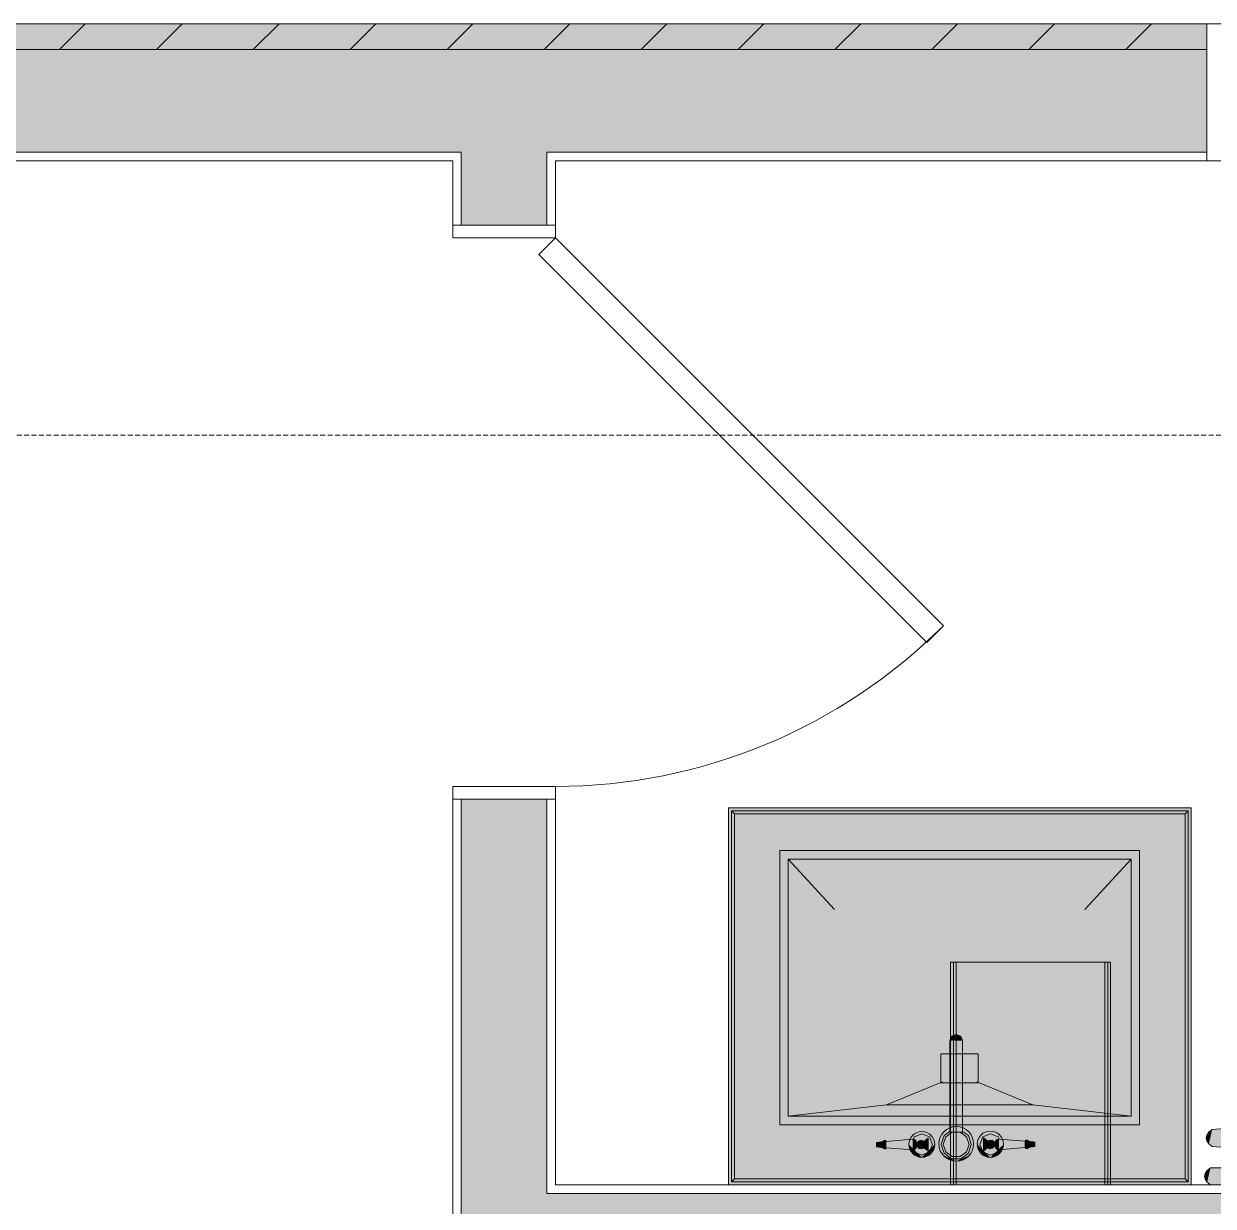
# Model space of a CAD drawing. Header units: inches. Extents: x 99 to 12024, y -5408 to 2559.
# Drawn here: x 8328.1 to 8397.5, y -4468 to -4399 of the extents above; entities that cross this region are included whole.
import ezdxf

# ---------------------------------------------------------------- set-up
doc = ezdxf.new("R2010")
doc.units = ezdxf.units.IN
doc.header["$LTSCALE"] = 96
doc.header["$MEASUREMENT"] = 0
doc.linetypes.add('Dash', pattern=[0.22499999999999998, 0.15, -0.075])
for name, color, linetype, lineweight in [('Doors', 5, 'Continuous', 5), ('Fixtures_ Interior', 231, 'Continuous', 0), ('Walls_  Normal', 6, 'Continuous', 13), ('Windows', 5, 'Continuous', 5)]:
    doc.layers.add(name, color=color, linetype=linetype, lineweight=lineweight)
doc.layers.add('Hatch', color=7, linetype='Continuous', lineweight=0, true_color=0x919191)

# ---------------------------------------------------------------- blocks, each defined once
blk = doc.blocks.new('Plumbing_Sinks_Bathroom Sinks_Without Fixtures_Console_Rectangular Console')
at = {"layer": 'Fixtures_ Interior', "color": 17, "lineweight": 0, "true_color": 0x804040, "transparency": 33554687}
for p, q in [((13.32322265025573, 0.1767773523326639), (13.32322265025573, 21.82322310543104)), ((-10.50000081380216, 18.49999967748468), (10.49999989827472, 18.49999967748468)), ((0.999998965793111, 16.00000016645953), (4.269268485828547, 17.33176933512176)), ((-7.305918063894296, 5.944081709487733), (-10.00000018649632, 3.000000145652095))]:
    blk.add_line(p, q, dxfattribs=at)
for points in [[(-13.5, 22.00000000000001), (13.5, 22.00000000000001), (13.5, 0), (-13.5, 0)], [(-1.068353585323763, 16.04542017668718), (1.108699136224971, 16.04542017668718), (1.108699136224971, 14.35996000516558), (-1.068353585323763, 14.35996000516558)]]:
    blk.add_lwpolyline(points, close=True, dxfattribs=at)
for points in [[(-13.32322356578317, 21.82322310543104), (13.32322265025573, 21.82322310543104), (13.14644530051146, 21.64644666862577), (-13.1464462160389, 21.64644666862577), (-13.1464462160389, 0.353554704665342), (13.14644530051146, 0.353554704665342)], [(-13.1464462160389, 21.64644666862577), (-13.32322356578317, 21.82322310543104), (-13.32322356578317, 0.1767773523326639)], [(-13.1464462160389, 0.353554704665342), (-13.32322356578317, 0.1767773523326639), (13.32322265025573, 0.1767773523326639), (13.14644530051146, 0.353554704665342), (13.14644530051146, 21.64644666862577)], [(10.49999989827472, 18.49999967748468), (10.49999989827472, 2.499999511025152), (-10.50000081380216, 2.499999511025152), (-10.50000081380216, 18.49999967748468)], [(-4.269269401355984, 17.33176933512176), (-7.305918063894296, 17.68091760646767), (-10.00000018649632, 17.99999995838513), (9.999999270968885, 17.99999995838513), (9.999999270968885, 3.000000145652095), (7.305917148366859, 5.944081709487733)], [(-10.00000018649632, 17.99999995838513), (-10.00000018649632, 3.000000145652095), (9.999999270968885, 3.000000145652095)], [(-0.999999881320548, 16.00000016645953), (-4.269269401355984, 17.33176933512176), (4.269268485828547, 17.33176933512176), (7.305917148366859, 17.68091760646767), (9.999999270968885, 17.99999995838513)]]:
    blk.add_lwpolyline(points, dxfattribs=at)
at = {"layer": 'Fixtures_ Interior', "color": 7, "lineweight": 0, "true_color": 0xffffff, "transparency": 33554687}
for points in [[(13.5, 22.00000000000001), (13.5, 0), (13.5, 22.00000000000001), (-13.5, 22.00000000000001)], [(-13.5, 22.00000000000001), (13.5, 0), (-13.5, 22.00000000000001), (-13.5, 0)], [(-1.068353585323763, 14.35996000516558), (-1.068353585323763, 16.04542017668718), (-1.068353585323763, 14.35996000516558), (1.108699136224971, 16.04542017668718)], [(1.108699136224971, 16.04542017668718), (1.108699136224971, 14.35996000516558), (1.108699136224971, 16.04542017668718), (-1.068353585323763, 14.35996000516558)]]:
    blk.add_solid(points, dxfattribs=at)
blk = doc.blocks.new('Plumbing_Faucets_Bathroom Fixtures_Deck Mounted_Classic')
at = {"layer": 'Fixtures_ Interior', "color": 17, "lineweight": 0, "true_color": 0x804040, "transparency": 33554687}
for p, q in [((-4.187143588360243, 6.596165840490471), (-4.108564135026029, 6.596165840490471)), ((-4.108564135026029, 6.251033069541677), (-4.187143588360243, 6.251033069541677)), ((-4.053983500398999, 6.236031563846836), (-4.053983500398999, 6.611167346185198))]:
    blk.add_line(p, q, dxfattribs=at)
for points in [[(-2.523346152540398, 6.733505386290403), (-2.468538117939147, 6.86570108401645), (-2.026028209955257, 7.048825630120746), (-1.583518301971367, 6.86570108401645), (-1.400224641123714, 6.423599455016074), (-1.583518301971367, 5.981497826015698), (-2.026028209955257, 5.798373279911402), (-2.468538117939147, 5.981497826015698), (-2.523346152540398, 6.113693523741745)], [(-0.3989392403809688, 5.667155118099572), (-0.7322565536040884, 5.909101052550909), (-0.8995819407523413, 6.423599455016074), (-0.7322565536040884, 6.938097471103447), (-0.2941944808301287, 7.256074835282561), (0.2472804373599615, 7.256074835282561), (0.6853425101339212, 6.938097471103447), (0.8526678972821742, 6.423599455016074), (0.6853425101339212, 5.909101052550909), (0.3520251969107449, 5.667155118099572)], [(2.476432109070231, 6.113693523741745), (2.42162407446898, 5.981497826015698), (1.979113779750435, 5.798373279911402), (1.5366042585012, 5.981497826015698), (1.353310597653547, 6.423599455016074), (1.5366042585012, 6.86570108401645), (1.979113779750435, 7.048825630120746), (2.42162407446898, 6.86570108401645), (2.476432109070231, 6.733505386290403)]]:
    blk.add_lwpolyline(points, dxfattribs=at)
for points in [[(-0.631000140596484, 6.864597975306879), (-0.2555179219506272, 7.137149670565123), (0.20860387848046, 7.137149670565123), (0.5840860971263169, 6.864597975306879), (0.7275074155566017, 6.423599455016074), (0.5840860971263169, 5.982600934725269), (0.20860387848046, 5.71004885308912), (-0.2555179219506272, 5.71004885308912), (-0.631000140596484, 5.982600934725269), (-0.7744214590268257, 6.423599455016074)], [(-2.337711218848369, 6.191494883026166), (-2.413409093578366, 6.127071469787552), (-2.519322565241566, 6.113372057385732), (-4.053983500398999, 6.236031563846836), (-4.108564135026029, 6.179553943427209), (-4.187143588360243, 6.179553943427209), (-4.241724609721928, 6.236031563846836), (-4.617206828367785, 6.298554451821815), (-4.617206828367785, 6.548644458210333), (-4.241724609721928, 6.611167346185198), (-4.187143588360243, 6.667644966604939), (-4.108564135026029, 6.667644966604939), (-4.053983500398999, 6.611167346185198), (-2.519322565241566, 6.733826852646416), (-2.413409093578366, 6.720127440244482), (-2.332109735450558, 6.650936443649584), (-2.301733662364484, 6.548644458210333), (-2.243587720998903, 6.548644458210333), (-2.137226410610992, 6.6480417009343), (-1.993486422829051, 6.671464697849387), (-1.861024390911098, 6.610984975848623), (-1.613349852670183, 6.798735237354435), (-1.613349852670183, 6.048463672677713), (-1.862189549359243, 6.237097185263224), (-1.995770765754628, 6.176106074618474), (-2.137226410610992, 6.199157209097848), (-2.243587720998903, 6.298554451821815), (-2.305919510155604, 6.298554451821815)], [(2.337711218848369, 6.663538518394262), (2.413409093578366, 6.727961931632876), (2.519322565241566, 6.741661344034696), (4.053983500398999, 6.619001837573592), (4.108564135026029, 6.67547945799322), (4.187143588360243, 6.67547945799322), (4.241724609721928, 6.619001837573592), (4.617206828367785, 6.556478949598613), (4.617206828367785, 6.306388943210095), (4.241724609721928, 6.24386605523523), (4.187143588360243, 6.187388434815489), (4.108564135026029, 6.187388434815489), (4.053983500398999, 6.24386605523523), (2.519322565241566, 6.121206548774012), (2.413409093578366, 6.134905961175946), (2.332109735450558, 6.204096957770844), (2.301733662364484, 6.306388943210095), (2.243587720998903, 6.306388943210095), (2.137226410610992, 6.206991700486128), (1.993486422829051, 6.183568703571041), (1.861024390911098, 6.244048425571805), (1.613349852670183, 6.056298164065993), (1.613349852670183, 6.806569728742716), (1.862189549359243, 6.617936216157204), (1.995770765754628, 6.678927326801954), (2.137226410610992, 6.65587619232258), (2.243587720998903, 6.556478949598613), (2.305919510155604, 6.556478949598613)], [(0.3520251969107449, 0.3751357823383614), (0.2420486910144746, 0.1098750367648336), (-0.02345702173511199, 0), (-0.2889627344846417, 0.1098750367648336), (-0.3989392403809688, 0.3751357823383614), (-0.3989392403809688, 5.716169077943732), (0.3520251969107449, 5.716169077943732)]]:
    blk.add_lwpolyline(points, close=True, dxfattribs=at)
for centre, radius in [((-2.014594084295879, 6.411675394647768), 0.7671344022226042), ((-0.02975973674494981, 6.394855214821881), 1.013109748855435), ((1.980874330755569, 6.421349356036687), 0.7534533548246306)]:
    blk.add_circle(centre, radius, dxfattribs=at)
at = {"layer": 'Fixtures_ Interior', "color": 7, "lineweight": 0, "true_color": 0xffffff, "transparency": 33554687}
for points in [[(-2.014594084295879, 7.178809796870372), (-2.73546462121547, 6.674050812845994), (-2.781728486518483, 6.411675394647768), (-2.770073991207085, 6.544886885619333)], [(-2.014594084295879, 7.178809796870372), (-2.781728486518483, 6.411675394647768), (-2.735464621215469, 6.149299976449542), (-2.770073991207085, 6.278463903676203)], [(-2.014594084295879, 7.178809796870372), (-2.602253130243904, 6.904779883360748), (-2.73546462121547, 6.674050812845994), (-2.678951964737644, 6.79524259575907)], [(-2.014594084295879, 7.178809796870372), (-2.735464621215469, 6.149299976449542), (-2.602253130243904, 5.918570905934788), (-2.678951964737644, 6.028108193536466)], [(-2.014594084295879, 7.178809796870372), (-2.398161285407181, 7.076033275089532), (-2.602253130243904, 6.904779883360748), (-2.507698573008859, 6.999334440595793)], [(-2.014594084295879, 7.178809796870372), (-2.602253130243904, 5.918570905934788), (-2.398161285407181, 5.747317514206003), (-2.507698573008859, 5.824016348699743)], [(-2.014594084295879, 7.178809796870372), (-2.147805575267445, 7.167155301558974), (-2.398161285407181, 7.076033275089532), (-2.276969502494106, 7.132545931567358)], [(-2.014594084295879, 7.178809796870372), (-2.398161285407181, 5.747317514206003), (-2.147805575267445, 5.656195487736562), (-2.276969502494106, 5.690804857728178)], [(-2.014594084295879, 7.178809796870372), (-2.147805575267445, 5.656195487736562), (-1.881382593324314, 5.656195487736562), (-2.014594084295879, 5.644540992425164)], [(-2.014594084295879, 7.178809796870372), (-1.881382593324314, 5.656195487736562), (-1.631026883184578, 5.747317514206004), (-1.752218666097654, 5.690804857728178)], [(-2.014594084295879, 7.178809796870372), (-1.631026883184578, 5.747317514206004), (-1.426935038347855, 5.918570905934788), (-1.5214895955829, 5.824016348699743)], [(-2.014594084295879, 7.178809796870372), (-1.426935038347855, 5.918570905934788), (-1.29372354737629, 6.149299976449542), (-1.350236203854116, 6.028108193536466)], [(-2.014594084295879, 7.178809796870372), (-1.29372354737629, 6.149299976449542), (-1.247459682073276, 6.411675394647768), (-1.259114177384674, 6.278463903676203)], [(-2.014594084295879, 7.178809796870372), (-1.247459682073276, 6.411675394647768), (-1.29372354737629, 6.674050812845993), (-1.259114177384674, 6.544886885619333)], [(-2.014594084295879, 7.178809796870372), (-1.29372354737629, 6.674050812845993), (-1.426935038347855, 6.904779883360747), (-1.350236203854116, 6.795242595759069)], [(-2.014594084295879, 7.178809796870372), (-1.426935038347855, 6.904779883360747), (-1.631026883184578, 7.076033275089531), (-1.5214895955829, 6.999334440595791)], [(-2.014594084295879, 7.178809796870372), (-1.631026883184578, 7.076033275089531), (-1.881382593324314, 7.167155301558973), (-1.752218666097654, 7.132545931567356)], [(-0.02975973674494981, 7.407964963677315), (-0.9817714917906666, 6.741359156330049), (-1.042869485600384, 6.394855214821881), (-1.027478072070033, 6.570779876487228)], [(-0.02975973674494981, 7.407964963677315), (-1.042869485600384, 6.394855214821881), (-0.9817714917906664, 6.048351273313713), (-1.027478072070032, 6.218930553156533)], [(-0.02975973674494981, 7.407964963677315), (-0.8058468301253189, 7.046069608638796), (-0.9817714917906666, 6.741359156330049), (-0.9071385160754288, 6.901410089249598)], [(-0.02975973674494981, 7.407964963677315), (-0.9817714917906664, 6.048351273313713), (-0.8058468301253187, 5.743640821004966), (-0.9071385160754286, 5.888300340394164)], [(-0.02975973674494981, 7.407964963677315), (-0.5363146111726671, 7.27223399415236), (-0.8058468301253189, 7.046069608638796), (-0.6809741305618647, 7.17094230820225)], [(-0.02975973674494981, 7.407964963677315), (-0.8058468301253187, 5.743640821004966), (-0.536314611172667, 5.517476435491402), (-0.6809741305618646, 5.618768121441512)], [(-0.2555179219506272, 7.137149670565123), (-0.2555179219506272, 5.71004885308912), (-0.2555179219506272, 7.137149670565123), (-0.631000140596484, 5.982600934725269)], [(-0.631000140596484, 6.864597975306879), (-0.2555179219506272, 7.137149670565123), (-0.631000140596484, 6.864597975306879), (-0.631000140596484, 5.982600934725269)], [(-0.02975973674494981, 7.407964963677315), (-0.2056843984102975, 7.392573550146964), (-0.5363146111726671, 7.27223399415236), (-0.3762636782531178, 7.346866969867598)], [(-0.02975973674494981, 7.407964963677315), (-0.536314611172667, 5.517476435491402), (-0.2056843984102976, 5.397136879496799), (-0.3762636782531178, 5.442843459776165)], [(-0.2555179219506272, 7.137149670565123), (0.20860387848046, 7.137149670565123), (-0.2555179219506272, 7.137149670565123), (0.20860387848046, 5.71004885308912)], [(0.20860387848046, 5.71004885308912), (-0.2555179219506272, 5.71004885308912), (0.20860387848046, 5.71004885308912), (-0.2555179219506272, 7.137149670565123)], [(-0.02975973674494981, 7.407964963677315), (-0.2056843984102976, 5.397136879496799), (0.1461649249203975, 5.397136879496799), (-0.02975973674495, 5.381745465966447)], [(-0.02975973674494981, 7.407964963677315), (0.1461649249203975, 5.397136879496799), (0.4767951376827669, 5.517476435491402), (0.3167442047632177, 5.442843459776165)], [(-0.02975973674494981, 7.407964963677315), (0.4767951376827669, 5.517476435491402), (0.7463273566354184, 5.743640821004966), (0.6214546570719645, 5.618768121441512)], [(-0.02975973674494981, 7.407964963677315), (0.7463273566354184, 5.743640821004966), (0.9222520183007659, 6.048351273313713), (0.8476190425855282, 5.888300340394164)], [(-0.02975973674494981, 7.407964963677315), (0.9222520183007659, 6.048351273313713), (0.9833500121104835, 6.394855214821881), (0.967958598580132, 6.218930553156533)], [(-0.02975973674494981, 7.407964963677315), (0.9833500121104835, 6.394855214821881), (0.9222520183007656, 6.741359156330049), (0.9679585985801319, 6.570779876487228)], [(-0.02975973674494981, 7.407964963677315), (0.9222520183007656, 6.741359156330049), (0.7463273566354182, 7.046069608638795), (0.847619042585528, 6.901410089249597)], [(-0.02975973674494981, 7.407964963677315), (0.7463273566354182, 7.046069608638795), (0.4767951376827668, 7.272233994152359), (0.6214546570719642, 7.170942308202249)], [(-0.02975973674494981, 7.407964963677315), (0.4767951376827668, 7.272233994152359), (0.1461649249203977, 7.392573550146962), (0.3167442047632177, 7.346866969867596)], [(0.20860387848046, 7.137149670565123), (0.5840860971263169, 6.864597975306879), (0.20860387848046, 7.137149670565123), (0.5840860971263169, 5.982600934725269)], [(0.20860387848046, 7.137149670565123), (0.5840860971263169, 5.982600934725269), (0.20860387848046, 7.137149670565123), (0.20860387848046, 5.71004885308912)], [(1.980874330755569, 7.174802710861318), (1.272859773120477, 6.679045580443013), (1.227420975930938, 6.421349356036687), (1.238867625391215, 6.55218515805902)], [(1.980874330755569, 7.174802710861318), (1.227420975930938, 6.421349356036687), (1.272859773120477, 6.163653131630362), (1.238867625391215, 6.290513554014355)], [(1.980874330755569, 7.174802710861318), (1.403695575142809, 6.905659836994715), (1.272859773120477, 6.679045580443013), (1.328364584910828, 6.798076033449003)], [(1.980874330755569, 7.174802710861318), (1.272859773120477, 6.163653131630362), (1.403695575142809, 5.93703887507866), (1.328364584910828, 6.044622678624372)], [(1.980874330755569, 7.174802710861318), (1.604147653343253, 7.073859101881428), (1.403695575142809, 6.905659836994715), (1.496563849797541, 6.998528111649447)], [(1.980874330755569, 7.174802710861318), (1.403695575142809, 5.93703887507866), (1.604147653343253, 5.768839610191947), (1.496563849797541, 5.844170600423928)], [(1.980874330755569, 7.174802710861318), (1.850038528733237, 7.163356061401042), (1.604147653343253, 7.073859101881428), (1.723178106349243, 7.12936391367178)], [(1.980874330755569, 7.174802710861318), (1.604147653343253, 5.768839610191947), (1.850038528733237, 5.679342650672334), (1.723178106349243, 5.713334798401596)], [(1.980874330755569, 7.174802710861318), (1.850038528733237, 5.679342650672334), (2.111710132777901, 5.679342650672334), (1.980874330755569, 5.667896001212058)], [(1.980874330755569, 7.174802710861318), (2.111710132777901, 5.679342650672334), (2.357601008167884, 5.768839610191947), (2.238570555161894, 5.713334798401596)], [(1.980874330755569, 7.174802710861318), (2.357601008167884, 5.768839610191947), (2.558053086368328, 5.93703887507866), (2.465184811713597, 5.844170600423928)], [(1.980874330755569, 7.174802710861318), (2.558053086368328, 5.93703887507866), (2.68888888839066, 6.163653131630362), (2.633384076600309, 6.044622678624372)], [(1.980874330755569, 7.174802710861318), (2.68888888839066, 6.163653131630362), (2.734327685580198, 6.421349356036687), (2.722881036119922, 6.290513554014355)], [(1.980874330755569, 7.174802710861318), (2.734327685580198, 6.421349356036687), (2.68888888839066, 6.679045580443013), (2.722881036119922, 6.552185158059019)], [(1.980874330755569, 7.174802710861318), (2.68888888839066, 6.679045580443013), (2.558053086368328, 6.905659836994714), (2.633384076600308, 6.798076033449002)], [(1.980874330755569, 7.174802710861318), (2.558053086368328, 6.905659836994714), (2.357601008167884, 7.073859101881427), (2.465184811713596, 6.998528111649446)], [(1.980874330755569, 7.174802710861318), (2.357601008167884, 7.073859101881427), (2.111710132777901, 7.16335606140104), (2.238570555161894, 7.129363913671778)], [(-4.617206828367785, 6.548644458210333), (-4.241724609721928, 6.611167346185198), (-4.617206828367785, 6.548644458210333), (-4.617206828367785, 6.298554451821815)], [(-4.617206828367785, 6.298554451821815), (-4.241724609721928, 6.611167346185198), (-4.617206828367785, 6.298554451821815), (-4.241724609721928, 6.236031563846836)], [(-4.187143588360243, 6.667644966604939), (-4.053983500398999, 6.611167346185198), (-4.187143588360243, 6.667644966604939), (-4.241724609721928, 6.611167346185198)], [(-4.241724609721928, 6.236031563846836), (-4.241724609721928, 6.611167346185198), (-4.241724609721928, 6.236031563846836), (-4.053983500398999, 6.236031563846836)], [(-4.241724609721928, 6.611167346185198), (-4.053983500398999, 6.611167346185198), (-4.241724609721928, 6.611167346185198), (-4.053983500398999, 6.236031563846836)], [(-4.108564135026029, 6.667644966604939), (-4.053983500398999, 6.611167346185198), (-4.108564135026029, 6.667644966604939), (-4.187143588360243, 6.667644966604939)], [(-2.519322565241566, 6.113372057385732), (-4.053983500398999, 6.611167346185198), (-2.519322565241566, 6.113372057385732), (-2.519322565241566, 6.733826852646416)], [(-4.053983500398999, 6.236031563846836), (-4.053983500398999, 6.611167346185198), (-4.053983500398999, 6.236031563846836), (-2.519322565241566, 6.113372057385732)], [(-2.305919510155604, 6.298554451821815), (-2.519322565241566, 6.113372057385732), (-2.305919510155604, 6.298554451821815), (-2.519322565241566, 6.733826852646416)], [(-2.519322565241566, 6.733826852646416), (-2.413409093578366, 6.720127440244482), (-2.519322565241566, 6.733826852646416), (-2.301733662364484, 6.548644458210333)], [(-2.305919510155604, 6.298554451821815), (-2.519322565241566, 6.733826852646416), (-2.305919510155604, 6.298554451821815), (-2.301733662364484, 6.548644458210333)], [(-2.337711218848369, 6.191494883026166), (-2.519322565241566, 6.113372057385732), (-2.337711218848369, 6.191494883026166), (-2.305919510155604, 6.298554451821815)], [(-2.413409093578366, 6.720127440244482), (-2.332109735450558, 6.650936443649584), (-2.413409093578366, 6.720127440244482), (-2.301733662364484, 6.548644458210333)], [(-2.301733662364484, 6.548644458210333), (-2.243587720998903, 6.298554451821815), (-2.301733662364484, 6.548644458210333), (-2.305919510155604, 6.298554451821815)], [(-2.243587720998903, 6.548644458210333), (-2.243587720998903, 6.298554451821815), (-2.243587720998903, 6.548644458210333), (-2.301733662364484, 6.548644458210333)], [(-2.137226410610992, 6.6480417009343), (-1.862189549359243, 6.237097185263224), (-2.137226410610992, 6.6480417009343), (-2.243587720998903, 6.548644458210333)], [(-2.243587720998903, 6.548644458210333), (-1.862189549359243, 6.237097185263224), (-2.243587720998903, 6.548644458210333), (-2.243587720998903, 6.298554451821815)], [(-1.862189549359243, 6.237097185263224), (-1.995770765754628, 6.176106074618474), (-1.862189549359243, 6.237097185263224), (-2.243587720998903, 6.298554451821815)], [(-2.137226410610992, 6.199157209097848), (-2.243587720998903, 6.298554451821815), (-2.137226410610992, 6.199157209097848), (-1.995770765754628, 6.176106074618474)], [(-1.993486422829051, 6.671464697849387), (-1.862189549359243, 6.237097185263224), (-1.993486422829051, 6.671464697849387), (-2.137226410610992, 6.6480417009343)], [(-1.993486422829051, 6.671464697849387), (-1.861024390911098, 6.610984975848623), (-1.993486422829051, 6.671464697849387), (-1.862189549359243, 6.237097185263224)], [(-1.861024390911098, 6.610984975848623), (-1.613349852670183, 6.048463672677713), (-1.861024390911098, 6.610984975848623), (-1.862189549359243, 6.237097185263224)], [(-1.861024390911098, 6.610984975848623), (-1.613349852670183, 6.798735237354435), (-1.861024390911098, 6.610984975848623), (-1.613349852670183, 6.048463672677713)], [(-0.7744214590268257, 6.423599455016074), (-0.631000140596484, 6.864597975306879), (-0.7744214590268257, 6.423599455016074), (-0.631000140596484, 5.982600934725269)], [(0.5840860971263169, 6.864597975306879), (0.7275074155566017, 6.423599455016074), (0.5840860971263169, 6.864597975306879), (0.5840860971263169, 5.982600934725269)], [(1.861024390911098, 6.244048425571805), (1.613349852670183, 6.056298164065993), (1.861024390911098, 6.244048425571805), (1.613349852670183, 6.806569728742716)], [(1.861024390911098, 6.244048425571805), (1.613349852670183, 6.806569728742716), (1.861024390911098, 6.244048425571805), (1.862189549359243, 6.617936216157204)], [(1.861024390911098, 6.244048425571805), (1.862189549359243, 6.617936216157204), (1.861024390911098, 6.244048425571805), (1.993486422829051, 6.183568703571041)], [(1.995770765754628, 6.678927326801954), (2.243587720998903, 6.556478949598613), (1.995770765754628, 6.678927326801954), (1.862189549359243, 6.617936216157204)], [(2.137226410610992, 6.206991700486128), (1.993486422829051, 6.183568703571041), (2.137226410610992, 6.206991700486128), (1.862189549359243, 6.617936216157204)], [(2.243587720998903, 6.306388943210095), (2.137226410610992, 6.206991700486128), (2.243587720998903, 6.306388943210095), (1.862189549359243, 6.617936216157204)], [(1.862189549359243, 6.617936216157204), (2.243587720998903, 6.556478949598613), (1.862189549359243, 6.617936216157204), (2.243587720998903, 6.306388943210095)], [(1.995770765754628, 6.678927326801954), (2.137226410610992, 6.65587619232258), (1.995770765754628, 6.678927326801954), (2.243587720998903, 6.556478949598613)], [(2.301733662364484, 6.306388943210095), (2.243587720998903, 6.306388943210095), (2.301733662364484, 6.306388943210095), (2.243587720998903, 6.556478949598613)], [(2.305919510155604, 6.556478949598613), (2.301733662364484, 6.306388943210095), (2.305919510155604, 6.556478949598613), (2.243587720998903, 6.556478949598613)], [(2.305919510155604, 6.556478949598613), (2.519322565241566, 6.121206548774012), (2.305919510155604, 6.556478949598613), (2.301733662364484, 6.306388943210095)], [(2.413409093578366, 6.134905961175946), (2.332109735450558, 6.204096957770844), (2.413409093578366, 6.134905961175946), (2.301733662364484, 6.306388943210095)], [(2.519322565241566, 6.121206548774012), (2.413409093578366, 6.134905961175946), (2.519322565241566, 6.121206548774012), (2.301733662364484, 6.306388943210095)], [(2.337711218848369, 6.663538518394262), (2.519322565241566, 6.741661344034696), (2.337711218848369, 6.663538518394262), (2.305919510155604, 6.556478949598613)], [(2.519322565241566, 6.741661344034696), (2.519322565241566, 6.121206548774012), (2.519322565241566, 6.741661344034696), (2.305919510155604, 6.556478949598613)], [(2.413409093578366, 6.727961931632876), (2.519322565241566, 6.741661344034696), (2.413409093578366, 6.727961931632876), (2.337711218848369, 6.663538518394262)], [(2.519322565241566, 6.741661344034696), (4.053983500398999, 6.619001837573592), (2.519322565241566, 6.741661344034696), (4.053983500398999, 6.24386605523523)], [(4.053983500398999, 6.24386605523523), (2.519322565241566, 6.121206548774012), (4.053983500398999, 6.24386605523523), (2.519322565241566, 6.741661344034696)], [(4.053983500398999, 6.619001837573592), (4.108564135026029, 6.67547945799322), (4.053983500398999, 6.619001837573592), (4.187143588360243, 6.67547945799322)], [(4.187143588360243, 6.67547945799322), (4.241724609721928, 6.619001837573592), (4.187143588360243, 6.67547945799322), (4.053983500398999, 6.619001837573592)], [(4.241724609721928, 6.24386605523523), (4.053983500398999, 6.24386605523523), (4.241724609721928, 6.24386605523523), (4.241724609721928, 6.619001837573592)], [(4.241724609721928, 6.619001837573592), (4.053983500398999, 6.24386605523523), (4.241724609721928, 6.619001837573592), (4.053983500398999, 6.619001837573592)], [(4.241724609721928, 6.619001837573592), (4.617206828367785, 6.556478949598613), (4.241724609721928, 6.619001837573592), (4.241724609721928, 6.24386605523523)], [(4.617206828367785, 6.556478949598613), (4.617206828367785, 6.306388943210095), (4.617206828367785, 6.556478949598613), (4.241724609721928, 6.24386605523523)], [(-4.053983500398999, 6.236031563846836), (-4.187143588360243, 6.179553943427209), (-4.053983500398999, 6.236031563846836), (-4.241724609721928, 6.236031563846836)], [(-4.108564135026029, 6.179553943427209), (-4.187143588360243, 6.179553943427209), (-4.108564135026029, 6.179553943427209), (-4.053983500398999, 6.236031563846836)], [(-2.413409093578366, 6.127071469787552), (-2.519322565241566, 6.113372057385732), (-2.413409093578366, 6.127071469787552), (-2.337711218848369, 6.191494883026166)], [(0.3520251969107449, 0.3751357823383614), (-0.3989392403809688, 0.3751357823383614), (0.3520251969107449, 0.3751357823383614), (0.3520251969107449, 5.716169077943732)], [(0.3520251969107449, 5.716169077943732), (-0.3989392403809688, 0.3751357823383614), (0.3520251969107449, 5.716169077943732), (-0.3989392403809688, 5.716169077943732)], [(4.187143588360243, 6.187388434815489), (4.108564135026029, 6.187388434815489), (4.187143588360243, 6.187388434815489), (4.053983500398999, 6.24386605523523)], [(4.241724609721928, 6.24386605523523), (4.187143588360243, 6.187388434815489), (4.241724609721928, 6.24386605523523), (4.053983500398999, 6.24386605523523)], [(-0.2889627344846417, 0.1098750367648336), (-0.3989392403809688, 0.3751357823383614), (-0.2889627344846417, 0.1098750367648336), (-0.02345702173511199, 0)], [(-0.02345702173511199, 0), (-0.3989392403809688, 0.3751357823383614), (-0.02345702173511199, 0), (0.3520251969107449, 0.3751357823383614)], [(0.2420486910144746, 0.1098750367648336), (-0.02345702173511199, 0), (0.2420486910144746, 0.1098750367648336), (0.3520251969107449, 0.3751357823383614)]]:
    blk.add_solid(points, dxfattribs=at)
blk = doc.blocks.new('Bathroom Accessories_Towels & Towel Bars_Towels_Folded Towel')
at = {"layer": 'Fixtures_ Interior', "color": 17, "lineweight": 0, "true_color": 0x804040, "transparency": 33554687}
for p, q in [((-4.5, 0), (-4.5, 13)), ((-4.5, 13), (4.5, 13)), ((4.5, 13), (4.5, 0)), ((4.5, 0), (-4.5, 0))]:
    blk.add_line(p, q, dxfattribs=at)
at = {"layer": 'Fixtures_ Interior', "color": 7, "lineweight": 0, "true_color": 0xffffff, "transparency": 33554687}
blk.add_solid([(4.5, 13), (4.5, 0), (-4.5, 13), (-4.5, 0)], dxfattribs=at)
blk = doc.blocks.new('Bathroom Accessories_Towels & Towel Bars_Towels_Single Towel (scruntched)')
at = {"layer": 'Fixtures_ Interior', "lineweight": 0, "transparency": 33554687}
for p, q in [((-2.557925624269274, 2.765069234172174), (-2.682745999616088, 2.962054837223477)), ((-2.284217678468593, 3.3125), (-2.284217678468593, 3.279946959816442))]:
    blk.add_line(p, q, dxfattribs=at)
at = {"layer": 'Fixtures_ Interior', "color": 17, "lineweight": 0, "true_color": 0x804040, "transparency": 33554687}
blk.add_lwpolyline([(-6.550644663828137, 2.319376399639665), (-6.798047031776235, 2.477367296394689), (-6.949174511839743, 2.644369236693535), (-7, 2.815937440547543), (-6.949174511839743, 2.987505644401551), (-6.798047031776235, 3.154509103244976), (-6.550644663828137, 3.3125), (6.550643900396125, 3.3125), (6.798047795208277, 3.154509103244976), (6.949173748407702, 2.987505644401551), (7, 2.815937440547543), (6.949173748407702, 2.644369236693535), (6.798047795208277, 2.477367296394689), (6.550643900396125, 2.319376399639665), (2.56902821644826, 2.319376399639665), (2.495515818311901, 1.908689054789079), (2.557924860837232, 1.568939001496759), (2.557924860837232, 1.30984188799215), (6.425824288481351, 1.077970760280834), (6.673226656429421, 0.9199783449812315), (6.824354136492929, 0.7529764046823857), (6.875178861221144, 0.5814082008283776), (6.824354136492929, 0.4098399969743696), (6.673226656429421, 0.2428365381309447), (6.425824288481351, 0.08484564137592088), (5.531561371211211, 0.02597774214768833), (4.622394733627658, 0), (3.959567766590482, 0.007158419154976059), (2.805777653689773, 0.04738466510647754), (0.8329631228424716, 0.1899373248295042), (0.5674819393791211, 0.2527860422258499), (0.1872317081682979, 0.2562559165935028), (-0.1930200499066359, 0.2527860422258499), (-0.5707937075749783, 0.2424067900145133), (-0.943635594255511, 0.2252214209909766), (-1.547038538049463, 0.120300620253829), (-2.556136902996144, 0.04738466510647754), (-3.460284738339112, 0.007158419154976059), (-4.497575121712885, 0), (-5.406740232432327, 0.02597774214768833), (-6.301003149702467, 0.08484564137592088), (-6.548406281082578, 0.2428365381309447), (-6.699532997714073, 0.4098399969743696), (-6.75035848587433, 0.5814082008283776), (-6.699532997714073, 0.7529764046823857), (-6.548406281082578, 0.9199783449812315), (-6.301003149702467, 1.077970760280834), (-2.542223354040516, 1.310303525544782), (-2.433105248922459, 1.568939001496759), (-2.483929973650675, 2.319376399639665)], close=True, dxfattribs=at)
at = {"layer": 'Fixtures_ Interior', "lineweight": 0, "transparency": 33554687}
blk.add_lwpolyline([(-2.35910959830386, 1.926623066291057), (-2.483929973650675, 2.319376399639665), (-2.557925624269274, 2.487465617858533), (-2.682745999616088, 2.626417002656595), (-2.682745999616088, 2.644369236693535)], dxfattribs=at)
at = {"layer": 'Fixtures_ Interior', "color": 7, "lineweight": 0, "true_color": 0xffffff, "transparency": 33554687}
for points in [[(-7, 2.815937440547543), (-6.949174511839743, 2.987505644401551), (-7, 2.815937440547543), (-6.949174511839743, 2.644369236693535)], [(-6.798047031776235, 2.477367296394689), (-6.949174511839743, 2.987505644401551), (-6.798047031776235, 2.477367296394689), (-6.798047031776235, 3.154509103244976)], [(-6.949174511839743, 2.644369236693535), (-6.949174511839743, 2.987505644401551), (-6.949174511839743, 2.644369236693535), (-6.798047031776235, 2.477367296394689)], [(-6.798047031776235, 3.154509103244976), (-6.550644663828137, 3.3125), (-6.798047031776235, 3.154509103244976), (-6.550644663828137, 2.319376399639665)], [(-6.550644663828137, 2.319376399639665), (-6.798047031776235, 2.477367296394689), (-6.550644663828137, 2.319376399639665), (-6.798047031776235, 3.154509103244976)], [(-2.483929973650675, 2.319376399639665), (-6.550644663828137, 3.3125), (-2.483929973650675, 2.319376399639665), (6.550643900396125, 3.3125)], [(-2.483929973650675, 2.319376399639665), (-5.031552573185555, 2.319376399639665), (-2.483929973650675, 2.319376399639665), (-6.550644663828137, 3.3125)], [(-6.550644663828137, 3.3125), (-5.031552573185555, 2.319376399639665), (-6.550644663828137, 3.3125), (-6.550644663828137, 2.319376399639665)], [(-2.483929973650675, 2.319376399639665), (6.550643900396125, 3.3125), (-2.483929973650675, 2.319376399639665), (2.56902821644826, 2.319376399639665)], [(2.56902821644826, 2.319376399639665), (6.550643900396125, 3.3125), (2.56902821644826, 2.319376399639665), (6.10065942831082, 2.319376399639665)], [(6.550643900396125, 3.3125), (6.550643900396125, 2.319376399639665), (6.550643900396125, 3.3125), (6.10065942831082, 2.319376399639665)], [(6.798047795208277, 3.154509103244976), (6.550643900396125, 2.319376399639665), (6.798047795208277, 3.154509103244976), (6.550643900396125, 3.3125)], [(6.798047795208277, 2.477367296394689), (6.550643900396125, 2.319376399639665), (6.798047795208277, 2.477367296394689), (6.798047795208277, 3.154509103244976)], [(6.798047795208277, 3.154509103244976), (6.949173748407702, 2.987505644401551), (6.798047795208277, 3.154509103244976), (6.798047795208277, 2.477367296394689)], [(6.949173748407702, 2.987505644401551), (6.949173748407702, 2.644369236693535), (6.949173748407702, 2.987505644401551), (6.798047795208277, 2.477367296394689)], [(7, 2.815937440547543), (6.949173748407702, 2.644369236693535), (7, 2.815937440547543), (6.949173748407702, 2.987505644401551)], [(-2.483929973650675, 2.319376399639665), (2.56902821644826, 2.319376399639665), (-2.483929973650675, 2.319376399639665), (0.1872317081682979, 0.2562559165935028)], [(-2.483929973650675, 2.319376399639665), (0.1872317081682979, 0.2562559165935028), (-2.483929973650675, 2.319376399639665), (-0.1930200499066359, 0.2527860422258499)], [(-0.1930200499066359, 0.2527860422258499), (-0.5707937075749783, 0.2424067900145133), (-0.1930200499066359, 0.2527860422258499), (-2.483929973650675, 2.319376399639665)], [(-0.5707937075749783, 0.2424067900145133), (-2.433105248922459, 1.568939001496759), (-0.5707937075749783, 0.2424067900145133), (-2.483929973650675, 2.319376399639665)], [(2.56902821644826, 2.319376399639665), (2.495515818311901, 1.908689054789079), (2.56902821644826, 2.319376399639665), (0.1872317081682979, 0.2562559165935028)], [(-2.542223354040516, 1.310303525544782), (-2.433105248922459, 1.568939001496759), (-2.542223354040516, 1.310303525544782), (-1.547038538049463, 0.120300620253829)], [(-0.943635594255511, 0.2252214209909766), (-2.433105248922459, 1.568939001496759), (-0.943635594255511, 0.2252214209909766), (-0.5707937075749783, 0.2424067900145133)], [(-1.547038538049463, 0.120300620253829), (-2.433105248922459, 1.568939001496759), (-1.547038538049463, 0.120300620253829), (-0.943635594255511, 0.2252214209909766)], [(2.495515818311901, 1.908689054789079), (0.5674819393791211, 0.2527860422258499), (2.495515818311901, 1.908689054789079), (0.1872317081682979, 0.2562559165935028)], [(0.8329631228424716, 0.1899373248295042), (0.5674819393791211, 0.2527860422258499), (0.8329631228424716, 0.1899373248295042), (2.495515818311901, 1.908689054789079)], [(2.557924860837232, 1.568939001496759), (0.8329631228424716, 0.1899373248295042), (2.557924860837232, 1.568939001496759), (2.495515818311901, 1.908689054789079)], [(2.557924860837232, 1.30984188799215), (0.8329631228424716, 0.1899373248295042), (2.557924860837232, 1.30984188799215), (2.557924860837232, 1.568939001496759)], [(-6.699532997714073, 0.4098399969743696), (-6.75035848587433, 0.5814082008283776), (-6.699532997714073, 0.4098399969743696), (-6.699532997714073, 0.7529764046823857)], [(-6.699532997714073, 0.7529764046823857), (-6.548406281082578, 0.9199783449812315), (-6.699532997714073, 0.7529764046823857), (-6.699532997714073, 0.4098399969743696)], [(-6.699532997714073, 0.4098399969743696), (-6.548406281082578, 0.9199783449812315), (-6.699532997714073, 0.4098399969743696), (-6.548406281082578, 0.2428365381309447)], [(-6.301003149702467, 0.08484564137592088), (-6.548406281082578, 0.9199783449812315), (-6.301003149702467, 0.08484564137592088), (-6.301003149702467, 1.077970760280834)], [(-6.548406281082578, 0.2428365381309447), (-6.548406281082578, 0.9199783449812315), (-6.548406281082578, 0.2428365381309447), (-6.301003149702467, 0.08484564137592088)], [(-5.406740232432327, 0.02597774214768833), (-6.301003149702467, 1.077970760280834), (-5.406740232432327, 0.02597774214768833), (-4.767571734149842, 1.172753211098816)], [(-5.406740232432327, 0.02597774214768833), (-6.301003149702467, 0.08484564137592088), (-5.406740232432327, 0.02597774214768833), (-6.301003149702467, 1.077970760280834)], [(-4.497575121712885, 0), (-5.406740232432327, 0.02597774214768833), (-4.497575121712885, 0), (-4.767571734149842, 1.172753211098816)], [(-3.406363121512247, 1.256890451976875), (-4.497575121712885, 0), (-3.406363121512247, 1.256890451976875), (-4.767571734149842, 1.172753211098816)], [(-3.460284738339112, 0.007158419154976059), (-4.497575121712885, 0), (-3.460284738339112, 0.007158419154976059), (-3.406363121512247, 1.256890451976875)], [(-3.460284738339112, 0.007158419154976059), (-3.406363121512247, 1.256890451976875), (-3.460284738339112, 0.007158419154976059), (-2.556136902996144, 0.04738466510647754)], [(-2.556136902996144, 0.04738466510647754), (-3.406363121512247, 1.256890451976875), (-2.556136902996144, 0.04738466510647754), (-2.542223354040516, 1.310303525544782)], [(-2.556136902996144, 0.04738466510647754), (-2.542223354040516, 1.310303525544782), (-2.556136902996144, 0.04738466510647754), (-1.547038538049463, 0.120300620253829)], [(2.805777653689773, 0.04738466510647754), (0.8329631228424716, 0.1899373248295042), (2.805777653689773, 0.04738466510647754), (2.557924860837232, 1.30984188799215)], [(2.557924860837232, 1.30984188799215), (2.803677035725597, 1.295109645079727), (2.557924860837232, 1.30984188799215), (2.805777653689773, 0.04738466510647754)], [(2.805777653689773, 0.04738466510647754), (2.803677035725597, 1.295109645079727), (2.805777653689773, 0.04738466510647754), (3.959567766590482, 0.007158419154976059)], [(2.803677035725597, 1.295109645079727), (5.561651206595519, 1.129775826773134), (2.803677035725597, 1.295109645079727), (3.959567766590482, 0.007158419154976059)], [(3.959567766590482, 0.007158419154976059), (5.561651206595519, 1.129775826773134), (3.959567766590482, 0.007158419154976059), (4.622394733627658, 0)], [(4.622394733627658, 0), (5.561651206595519, 1.129775826773134), (4.622394733627658, 0), (5.531561371211211, 0.02597774214768833)], [(6.425824288481351, 0.08484564137592088), (5.531561371211211, 0.02597774214768833), (6.425824288481351, 0.08484564137592088), (5.561651206595519, 1.129775826773134)], [(6.425824288481351, 1.077970760280834), (6.425824288481351, 0.08484564137592088), (6.425824288481351, 1.077970760280834), (5.561651206595519, 1.129775826773134)], [(6.425824288481351, 1.077970760280834), (6.673226656429421, 0.9199783449812315), (6.425824288481351, 1.077970760280834), (6.425824288481351, 0.08484564137592088)], [(6.673226656429421, 0.9199783449812315), (6.673226656429421, 0.2428365381309447), (6.673226656429421, 0.9199783449812315), (6.425824288481351, 0.08484564137592088)], [(6.673226656429421, 0.9199783449812315), (6.824354136492929, 0.7529764046823857), (6.673226656429421, 0.9199783449812315), (6.824354136492929, 0.4098399969743696)], [(6.824354136492929, 0.4098399969743696), (6.673226656429421, 0.2428365381309447), (6.824354136492929, 0.4098399969743696), (6.673226656429421, 0.9199783449812315)], [(6.824354136492929, 0.7529764046823857), (6.875178861221144, 0.5814082008283776), (6.824354136492929, 0.7529764046823857), (6.824354136492929, 0.4098399969743696)]]:
    blk.add_solid(points, dxfattribs=at)

msp = doc.modelspace()

# ---------------------------------------------------------------- linework, layer by layer
at = {"layer": 'Doors', "transparency": 33554687}
for p, q in [((8353.116091057205, -4411.499997086246), (8353.116091057205, -4410.749997086246)), ((8359.116091057205, -4410.749997086246), (8353.116091057205, -4410.749997086246)), ((8359.116091057205, -4411.499997086246), (8359.116091057205, -4410.749997086246)), ((8359.116091057205, -4411.499997086246), (8353.116091057205, -4411.499997086246)), ((8358.143819233073, -4412.472268910377), (8359.116091057205, -4411.499997086246)), ((8359.116091057205, -4411.499997086246), (8381.743508055175, -4434.127414084215)), ((8358.143819233073, -4412.472268910377), (8380.771236231043, -4435.099685908347)), ((8381.743508055175, -4434.127414084215), (8380.771236231043, -4435.099685908347)), ((8353.116091057205, -4444.249997086246), (8353.116091057205, -4443.499997086246)), ((8359.116091057205, -4443.499997086246), (8353.116091057205, -4443.499997086246)), ((8359.116091057205, -4444.249997086246), (8359.116091057205, -4443.499997086246)), ((8359.116091057205, -4444.249997086246), (8353.116091057205, -4444.249997086246))]:
    msp.add_line(p, q, dxfattribs=at)
at = {"layer": 'Doors', "linetype": 'Dash', "ltscale": 0.02, "transparency": 33554687}
msp.add_line((7915.116091057205, -4422.999997086246), (9355.116091057203, -4422.999997086246), dxfattribs=at)
at = {"layer": 'Doors', "transparency": 33554687}
msp.add_arc((8359.116091057205, -4411.499997086246), 32, 270, 315, dxfattribs=at)
at = {"layer": 'Hatch', "color": 1, "transparency": 33554687}
for p, q in [((8330.165297568376, -4400.499997086245), (8331.665297568376, -4398.999997086245)), ((8335.822151817867, -4400.499997086245), (8337.322151817867, -4398.999997086245)), ((8341.47900606736, -4400.499997086245), (8342.97900606736, -4398.999997086245)), ((8347.135860316852, -4400.499997086245), (8348.635860316852, -4398.999997086245)), ((8352.792714566343, -4400.499997086245), (8354.292714566345, -4398.999997086245)), ((8358.449568815837, -4400.499997086245), (8359.949568815837, -4398.999997086245)), ((8364.10642306533, -4400.499997086245), (8365.606423065328, -4398.999997086245)), ((8369.763277314822, -4400.499997086245), (8371.263277314822, -4398.999997086245)), ((8375.420131564313, -4400.499997086245), (8376.920131564313, -4398.999997086245)), ((8381.076985813806, -4400.499997086245), (8382.576985813806, -4398.999997086245)), ((8386.733840063298, -4400.499997086245), (8388.233840063298, -4398.999997086245)), ((8392.390694312791, -4400.499997086245), (8393.890694312791, -4398.999997086245))]:
    msp.add_line(p, q, dxfattribs=at)
at = {"layer": 'Walls_  Normal', "transparency": 33554687}
for p, q in [((8285.116091057205, -4398.999997086245), (8397.116091057205, -4398.999997086245)), ((8397.116091057205, -4398.999997086245), (8397.116091057205, -4406.999997086245)), ((8285.116091057205, -4400.499997086245), (8397.116091057205, -4400.499997086245)), ((8397.116091057205, -4400.499997086245), (8397.116091057205, -4406.499997086245)), ((8285.116091057205, -4406.499997086245), (8353.616091057205, -4406.499997086245)), ((8285.116091057205, -4406.999997086245), (8353.116091057205, -4406.999997086245)), ((8353.116091057205, -4406.999997086245), (8353.116091057205, -4410.749997086246)), ((8353.616091057205, -4406.499997086245), (8353.616091057205, -4410.749997086246)), ((8358.616091057205, -4406.499997086245), (8358.616091057205, -4410.749997086246)), ((8358.616091057205, -4406.499997086245), (8397.116091057205, -4406.499997086245)), ((8359.116091057205, -4406.999997086245), (8359.116091057205, -4410.749997086246)), ((8359.116091057205, -4406.999997086245), (8397.116091057205, -4406.999997086245)), ((8359.116091057205, -4410.749997086246), (8353.116091057205, -4410.749997086246)), ((8358.616091057205, -4410.749997086246), (8353.616091057205, -4410.749997086246)), ((8359.116091057205, -4444.249997086246), (8353.116091057205, -4444.249997086246)), ((8353.116091057205, -4444.249997086246), (8353.116091057205, -4472.749997086246)), ((8358.616091057205, -4444.249997086246), (8353.616091057205, -4444.249997086246)), ((8353.616091057205, -4444.249997086246), (8353.616091057205, -4472.249997086246)), ((8358.616091057205, -4444.249997086246), (8358.616091057205, -4467.249997086246)), ((8359.116091057205, -4444.249997086246), (8359.116091057205, -4466.749997086246)), ((8359.116091057205, -4466.749997086246), (8443.116091057205, -4466.749997086246)), ((8358.616091057205, -4467.249997086246), (8443.616091057205, -4467.249997086246))]:
    msp.add_line(p, q, dxfattribs=at)
at = {"layer": 'Walls_  Normal', "color": 252, "true_color": 0x949494, "transparency": 33554687}
for points in [[(8285.116091057205, -4398.999997086245), (8397.116091057205, -4398.999997086245), (8285.116091057205, -4400.499997086245), (8397.116091057205, -4400.499997086245)], [(8285.116091057205, -4400.499997086245), (8397.116091057205, -4400.499997086245), (8285.116091057205, -4406.499997086245), (8397.116091057205, -4406.499997086245)], [(8358.616091057205, -4406.499997086245), (8358.616091057205, -4410.749997086246), (8353.616091057205, -4406.499997086245), (8353.616091057205, -4410.749997086246)], [(8358.616091057205, -4444.249997086246), (8358.616091057205, -4472.249997086246), (8353.616091057205, -4444.249997086246), (8353.616091057205, -4472.249997086246)], [(8358.616091057205, -4467.249997086246), (8443.616091057205, -4467.249997086246), (8358.616091057205, -4472.249997086246), (8443.616091057205, -4472.249997086246)]]:
    msp.add_solid(points, dxfattribs=at)
at = {"layer": 'Windows', "transparency": 33554687}
for p, q in [((8397.116091057205, -4398.999997086245), (8415.116091057205, -4398.999997086245)), ((8397.866091057205, -4398.999997086245), (8397.116091057205, -4398.999997086245)), ((8397.116091057205, -4398.999997086245), (8397.116091057205, -4406.999997086245)), ((8397.116091057205, -4406.999997086245), (8415.116091057205, -4406.999997086245)), ((8397.866091057205, -4406.999997086245), (8397.116091057205, -4406.999997086245))]:
    msp.add_line(p, q, dxfattribs=at)

# ---------------------------------------------------------------- block references
at = {"layer": 'Fixtures_ Interior', "transparency": 33554687, "rotation": 180}
for name, p in [('Plumbing_Sinks_Bathroom Sinks_Without Fixtures_Console_Rectangular Console', (8382.698643924163, -4444.749997086245)), ('Bathroom Accessories_Towels & Towel Bars_Towels_Folded Towel', (8386.657974338174, -4453.749997086245)), ('Bathroom Accessories_Towels & Towel Bars_Towels_Folded Towel', (8386.840957736611, -4453.749997086245)), ('Bathroom Accessories_Towels & Towel Bars_Towels_Folded Towel', (8386.840957736611, -4453.749997086245)), ('Bathroom Accessories_Towels & Towel Bars_Towels_Folded Towel', (8387.00130137791, -4453.749997086245)), ('Plumbing_Faucets_Bathroom Fixtures_Deck Mounted_Classic', (8382.47005137791, -4457.970476845041))]:
    msp.add_blockref(name, p, dxfattribs=at)
at = {"layer": 'Fixtures_ Interior', "transparency": 33554687, "xscale": 0.7890449166297913, "rotation": 180}
msp.add_blockref('Bathroom Accessories_Towels & Towel Bars_Towels_Single Towel (scruntched)', (8402.502287994563, -4463.437497086245), dxfattribs=at)

doc.saveas('drawing.dxf')
